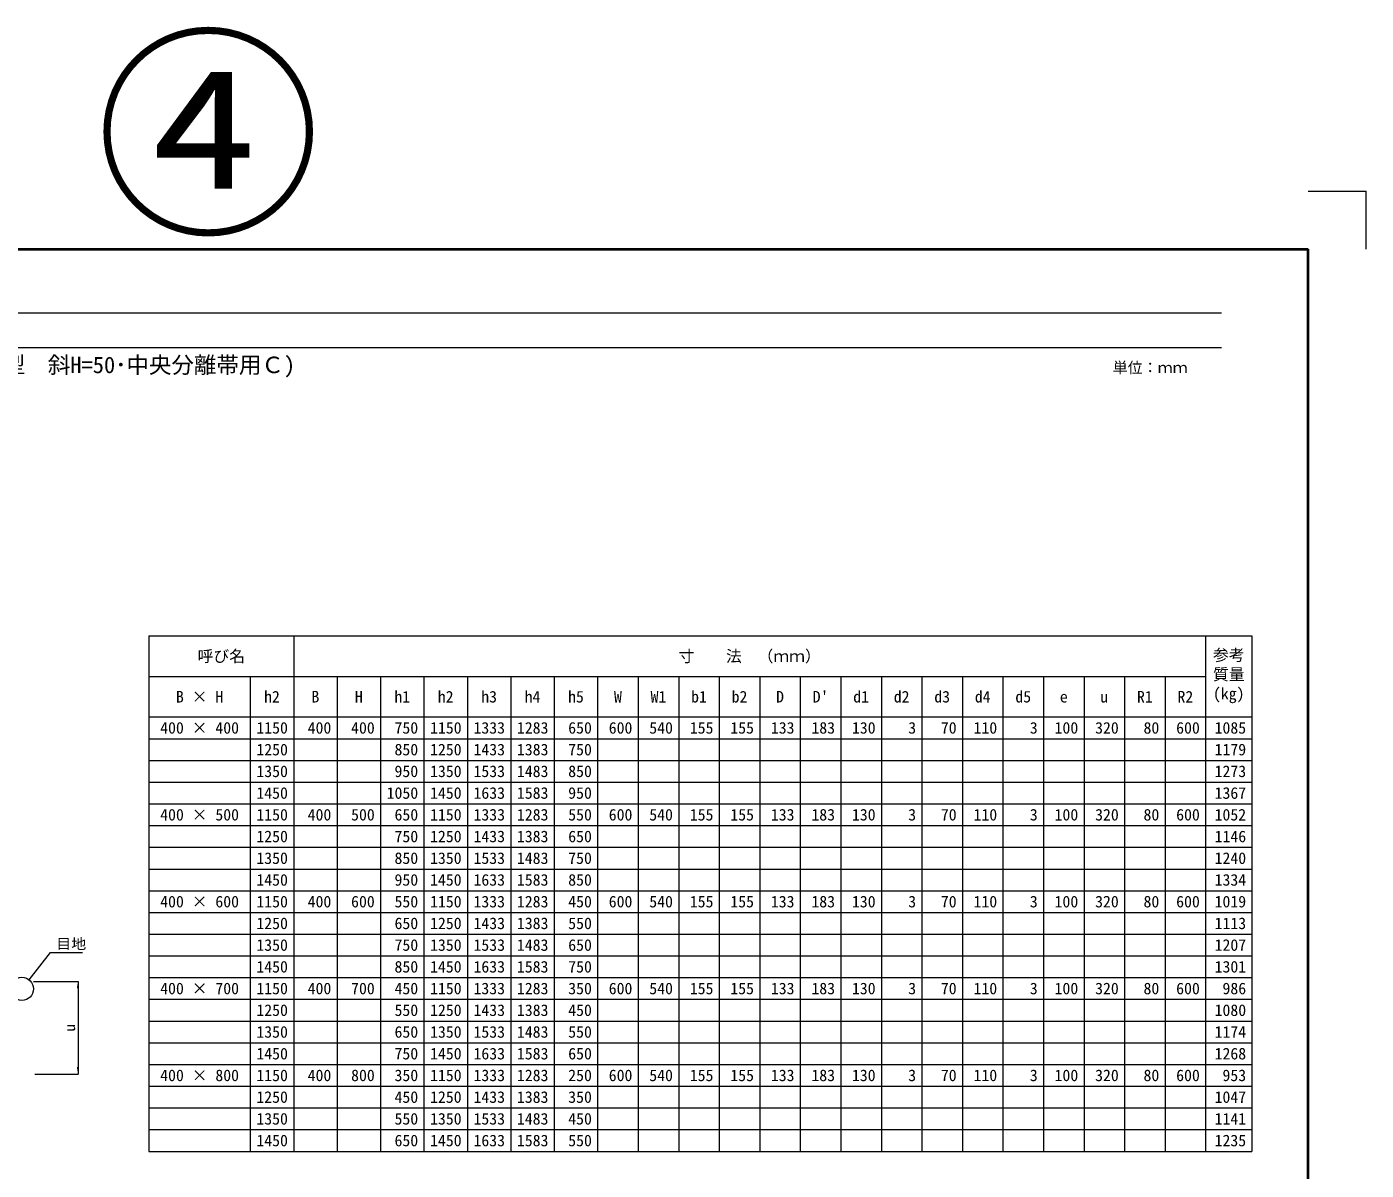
# Model space of a CAD drawing. Units: millimetres at full size, sheet at 1:20; details may follow other scales. Extents: x 64173 to 81200, y -133840 to -120349.
# Drawn here: x 76574 to 81200, y -131281 to -127333 of the extents above; entities that cross this region are included whole.
import ezdxf
from ezdxf.enums import TextEntityAlignment as Align

# ---------------------------------------------------------------- set-up
doc = ezdxf.new("R2010")
doc.units = ezdxf.units.MM
doc.header["$LTSCALE"] = 20
for name, color, linetype, lineweight in [('Defpoints_2', 8, 'Continuous', 0), ('図枠', 7, 'Continuous', 5), ('寸法線', 7, 'Continuous', 13), ('寸法表', 7, 'Continuous', 13), ('引出線', 4, 'Continuous', 13), ('補助線', 8, 'Continuous', 13)]:
    doc.layers.add(name, color=color, linetype=linetype, lineweight=lineweight)
doc.styles.add('ＭＳ ゴシック', font='')
doc.styles.add('ＭＳ 明朝', font='')
doc.styles.get('ＭＳ ゴシック').set_extended_font_data('MS Gothic')
doc.styles.get('ＭＳ 明朝').set_extended_font_data('MS Mincho')

# ---------------------------------------------------------------- blocks, each defined once
blk = doc.blocks.new('filled_arrow')
at = {"color": 0, "linetype": 'Continuous', "lineweight": -2}
blk.add_solid([(7.5, 1.25), (0, 0), (7.5, -1.25)], dxfattribs=at)

msp = doc.modelspace()

# ---------------------------------------------------------------- linework, layer by layer
at = {"layer": 'Defpoints_2', "color": 7, "lineweight": 13}
for p in [(81000.5, -127900.41), (81200.5, -128100.41)]:
    msp.add_line(p, (81200.5, -127900.41), dxfattribs=at)
at = {"layer": 'Defpoints_2'}
for p, q in [((76995.74, -129791.2), (77345.74, -129791.2)), ((77495.74, -129791.2), (77795.74, -129791.2)), ((78545.74, -129791.2), (80645.74, -129791.2)), ((76995.74, -129866.2), (77345.74, -129866.2)), ((77495.74, -129866.2), (77795.74, -129866.2)), ((78545.74, -129866.2), (80645.74, -129866.2)), ((76995.74, -129941.2), (77345.74, -129941.2)), ((77495.74, -129941.2), (77795.74, -129941.2)), ((78545.74, -129941.2), (80645.74, -129941.2)), ((76995.74, -130091.2), (77345.74, -130091.2)), ((77495.74, -130091.2), (77795.74, -130091.2)), ((78545.74, -130091.2), (80645.74, -130091.2)), ((76995.74, -130166.2), (77345.74, -130166.2)), ((77495.74, -130166.2), (77795.74, -130166.2)), ((78545.74, -130166.2), (80645.74, -130166.2)), ((76995.74, -130241.2), (77345.74, -130241.2)), ((77495.74, -130241.2), (77795.74, -130241.2)), ((78545.74, -130241.2), (80645.74, -130241.2)), ((76995.74, -130391.2), (77345.74, -130391.2)), ((77495.74, -130391.2), (77795.74, -130391.2)), ((78545.74, -130391.2), (80645.74, -130391.2)), ((76995.74, -130466.2), (77345.74, -130466.2)), ((77495.74, -130466.2), (77795.74, -130466.2)), ((78545.74, -130466.2), (80645.74, -130466.2)), ((76995.74, -130541.2), (77345.74, -130541.2)), ((77495.74, -130541.2), (77795.74, -130541.2)), ((78545.74, -130541.2), (80645.74, -130541.2)), ((76995.74, -130691.2), (77345.74, -130691.2)), ((77495.74, -130691.2), (77795.74, -130691.2)), ((78545.74, -130691.2), (80645.74, -130691.2)), ((76995.74, -130766.2), (77345.74, -130766.2)), ((77495.74, -130766.2), (77795.74, -130766.2)), ((78545.74, -130766.2), (80645.74, -130766.2)), ((76995.74, -130841.2), (77345.74, -130841.2)), ((77495.74, -130841.2), (77795.74, -130841.2)), ((78545.74, -130841.2), (80645.74, -130841.2)), ((76995.74, -130991.2), (77345.74, -130991.2)), ((77495.74, -130991.2), (77795.74, -130991.2)), ((78545.74, -130991.2), (80645.74, -130991.2)), ((76995.74, -131066.2), (77345.74, -131066.2)), ((77495.74, -131066.2), (77795.74, -131066.2)), ((78545.74, -131066.2), (80645.74, -131066.2)), ((76995.74, -131141.2), (77345.74, -131141.2)), ((77495.74, -131141.2), (77795.74, -131141.2)), ((78545.74, -131141.2), (80645.74, -131141.2))]:
    msp.add_line(p, q, dxfattribs=at)
at = {"layer": '図枠', "lineweight": 40}
for p in [(73200.5, -128100.41), (81000.5, -133640.41)]:
    msp.add_line(p, (81000.5, -128100.41), dxfattribs=at)
at = {"layer": '図枠', "lineweight": 13}
for p, q in [((73500.5, -128320.41), (80700.5, -128320.41)), ((73500.5, -128440.41), (80700.5, -128440.41))]:
    msp.add_line(p, q, dxfattribs=at)
at = {"layer": '寸法線'}
for p, q in [((76596.71, -130629.1), (76750.77, -130629.1)), ((76750.77, -130629.1), (76750.77, -130949.1)), ((76601.21, -130949.1), (76750.77, -130949.1))]:
    msp.add_line(p, q, dxfattribs=at)
at = {"layer": '寸法表'}
for p, q in [((76995.74, -129436.2), (80805.74, -129436.2)), ((76995.74, -129436.2), (76995.74, -131216.2)), ((77495.74, -129436.2), (77495.74, -131216.2)), ((80645.74, -129436.2), (80645.74, -131216.2)), ((80805.74, -129436.2), (80805.74, -131216.2)), ((76995.74, -129576.2), (80645.74, -129576.2)), ((77345.74, -129576.2), (77345.74, -131216.2)), ((77645.74, -129576.2), (77645.74, -131216.2)), ((77795.74, -129576.2), (77795.74, -131216.2)), ((77945.74, -129576.2), (77945.74, -131216.2)), ((78095.74, -129576.2), (78095.74, -131216.2)), ((78245.74, -129576.2), (78245.74, -131216.2)), ((78395.74, -129576.2), (78395.74, -131216.2)), ((78545.74, -129576.2), (78545.74, -131216.2)), ((78685.74, -129576.2), (78685.74, -131216.2)), ((78825.74, -129576.2), (78825.74, -131216.2)), ((78965.74, -129576.2), (78965.74, -131216.2)), ((79105.74, -129576.2), (79105.74, -131216.2)), ((79245.74, -129576.2), (79245.74, -131216.2)), ((79385.74, -129576.2), (79385.74, -131216.2)), ((79525.74, -129576.2), (79525.74, -131216.2)), ((79665.74, -129576.2), (79665.74, -131216.2)), ((79805.74, -129576.2), (79805.74, -131216.2)), ((79945.74, -129576.2), (79945.74, -131216.2)), ((80085.74, -129576.2), (80085.74, -131216.2)), ((80225.74, -129576.2), (80225.74, -131216.2)), ((80365.74, -129576.2), (80365.74, -131216.2)), ((80505.74, -129576.2), (80505.74, -131216.2)), ((76995.74, -129716.2), (80805.74, -129716.2)), ((77345.74, -129791.2), (77495.74, -129791.2)), ((77795.74, -129791.2), (78545.74, -129791.2)), ((80645.74, -129791.2), (80805.74, -129791.2)), ((77345.74, -129866.2), (77495.74, -129866.2)), ((77795.74, -129866.2), (78545.74, -129866.2)), ((80645.74, -129866.2), (80805.74, -129866.2)), ((77345.74, -129941.2), (77495.74, -129941.2)), ((77795.74, -129941.2), (78545.74, -129941.2)), ((80645.74, -129941.2), (80805.74, -129941.2)), ((76995.74, -130016.2), (80805.74, -130016.2)), ((77345.74, -130091.2), (77495.74, -130091.2)), ((77795.74, -130091.2), (78545.74, -130091.2)), ((80645.74, -130091.2), (80805.74, -130091.2)), ((77345.74, -130166.2), (77495.74, -130166.2)), ((77795.74, -130166.2), (78545.74, -130166.2)), ((80645.74, -130166.2), (80805.74, -130166.2)), ((77345.74, -130241.2), (77495.74, -130241.2)), ((77795.74, -130241.2), (78545.74, -130241.2)), ((80645.74, -130241.2), (80805.74, -130241.2)), ((76995.74, -130316.2), (80805.74, -130316.2)), ((77345.74, -130391.2), (77495.74, -130391.2)), ((77795.74, -130391.2), (78545.74, -130391.2)), ((80645.74, -130391.2), (80805.74, -130391.2)), ((77345.74, -130466.2), (77495.74, -130466.2)), ((77795.74, -130466.2), (78545.74, -130466.2)), ((80645.74, -130466.2), (80805.74, -130466.2)), ((77345.74, -130541.2), (77495.74, -130541.2)), ((77795.74, -130541.2), (78545.74, -130541.2)), ((80645.74, -130541.2), (80805.74, -130541.2)), ((76995.74, -130616.2), (80805.74, -130616.2)), ((77345.74, -130691.2), (77495.74, -130691.2)), ((77795.74, -130691.2), (78545.74, -130691.2)), ((80645.74, -130691.2), (80805.74, -130691.2)), ((77345.74, -130766.2), (77495.74, -130766.2)), ((77795.74, -130766.2), (78545.74, -130766.2)), ((80645.74, -130766.2), (80805.74, -130766.2)), ((77345.74, -130841.2), (77495.74, -130841.2)), ((77795.74, -130841.2), (78545.74, -130841.2)), ((80645.74, -130841.2), (80805.74, -130841.2)), ((76995.74, -130916.2), (80805.74, -130916.2)), ((77345.74, -130991.2), (77495.74, -130991.2)), ((77795.74, -130991.2), (78545.74, -130991.2)), ((80645.74, -130991.2), (80805.74, -130991.2)), ((77345.74, -131066.2), (77495.74, -131066.2)), ((77795.74, -131066.2), (78545.74, -131066.2)), ((80645.74, -131066.2), (80805.74, -131066.2)), ((77345.74, -131141.2), (77495.74, -131141.2)), ((77795.74, -131141.2), (78545.74, -131141.2)), ((80645.74, -131141.2), (80805.74, -131141.2)), ((76995.74, -131216.2), (80805.74, -131216.2))]:
    msp.add_line(p, q, dxfattribs=at)
at = {"layer": '引出線'}
msp.add_lwpolyline([(76581.52, -130623.73), (76655.73, -130529.91), (76766.65, -130529.91)], dxfattribs=at)
msp.add_circle((76556.71, -130655.1), 40, dxfattribs=at)

# ---------------------------------------------------------------- block references
at = {"layer": '寸法線', "xscale": 3.2, "yscale": 3.2}
for p, rotation in [((76750.77, -130629.1), 270), ((76750.77, -130949.1), 90)]:
    msp.add_blockref('filled_arrow', p, dxfattribs=dict(at, rotation=rotation))
at = {"layer": '引出線', "xscale": 0.133, "yscale": 0.133, "rotation": 51.7}
msp.add_blockref('filled_arrow', (76581.52, -130623.73), dxfattribs=at)

# ---------------------------------------------------------------- texts
at = {"layer": '図枠', "style": 'ＭＳ ゴシック'}
msp.add_text('（対応上部桝 セミフラットⅢ型・セミフラット乗り入れⅢ型 H=50･セミフラットＢⅢ型\u3000斜H=50･中央分離帯用Ｃ)', height=56.96, dxfattribs=at).set_placement((73500.5, -128500.41), align=Align.MIDDLE_LEFT)
msp.add_text('単位：ｍｍ', height=37.98, dxfattribs=at).set_placement((80454.23, -128509.74), align=Align.MIDDLE_CENTER)
at = {"layer": '寸法線', "style": 'ＭＳ 明朝', "width": 1.05}
msp.add_text('u', height=36.03, rotation=90, dxfattribs=at).set_placement((76722.77, -130789.1), align=Align.MIDDLE_CENTER)
at = {"layer": '寸法表', "style": 'ＭＳ 明朝'}
for s, p in [('呼び名', (77245.74, -129506.2)), ('寸\u3000\u3000法\u3000（ｍｍ）', (79070.74, -129506.2)), ('B × H', (77170.74, -129646.2)), ('h2', (77420.74, -129646.2)), ('B', (77570.74, -129646.2)), ('H', (77720.74, -129646.2)), ('h1', (77870.74, -129646.2)), ('h2', (78020.74, -129646.2)), ('h3', (78170.74, -129646.2)), ('h4', (78320.74, -129646.2)), ('h5', (78470.74, -129646.2)), ('W', (78615.74, -129646.2)), ('W1', (78755.74, -129646.2)), ('b1', (78895.74, -129646.2)), ('b2', (79035.74, -129646.2)), ('D', (79175.74, -129646.2)), ("D'", (79315.74, -129646.2)), ('d1', (79455.74, -129646.2)), ('d2', (79595.74, -129646.2)), ('d3', (79735.74, -129646.2)), ('d4', (79875.74, -129646.2)), ('d5', (80015.74, -129646.2)), ('e', (80155.74, -129646.2)), ('u', (80295.74, -129646.2)), ('R1', (80435.74, -129646.2)), ('R2', (80575.74, -129646.2)), ('400 × 400', (77170.74, -129753.7)), ('400 × 500', (77170.74, -130053.7)), ('400 × 600', (77170.74, -130353.7)), ('400 × 700', (77170.74, -130653.7)), ('400 × 800', (77170.74, -130953.7))]:
    msp.add_text(s, height=40.03, dxfattribs=at).set_placement(p, align=Align.MIDDLE_CENTER)
for s, p in [('参考', (80671.14, -129482.23)), ('質量', (80671.14, -129548.9)), ('(kg)', (80671.14, -129615.56))]:
    msp.add_text(s, height=40.03, dxfattribs=at).set_placement(p, align=Align.TOP_LEFT)
for s, p in [('1150', (77475.74, -129753.7)), ('400', (77625.74, -129753.7)), ('400', (77775.74, -129753.7)), ('750', (77925.74, -129753.7)), ('1150', (78075.74, -129753.7)), ('1333', (78225.74, -129753.7)), ('1283', (78375.74, -129753.7)), ('650', (78525.74, -129753.7)), ('600', (78665.74, -129753.7)), ('540', (78805.74, -129753.7)), ('155', (78945.74, -129753.7)), ('155', (79085.74, -129753.7)), ('133', (79225.74, -129753.7)), ('183', (79365.74, -129753.7)), ('130', (79505.74, -129753.7)), ('3', (79645.74, -129753.7)), ('70', (79785.74, -129753.7)), ('110', (79925.74, -129753.7)), ('3', (80065.74, -129753.7)), ('100', (80205.74, -129753.7)), ('320', (80345.74, -129753.7)), ('80', (80485.74, -129753.7)), ('600', (80625.74, -129753.7)), ('1085', (80785.74, -129753.7)), ('1250', (77475.74, -129828.7)), ('850', (77925.74, -129828.7)), ('1250', (78075.74, -129828.7)), ('1433', (78225.74, -129828.7)), ('1383', (78375.74, -129828.7)), ('750', (78525.74, -129828.7)), ('1179', (80785.74, -129828.7)), ('1350', (77475.74, -129903.7)), ('950', (77925.74, -129903.7)), ('1350', (78075.74, -129903.7)), ('1533', (78225.74, -129903.7)), ('1483', (78375.74, -129903.7)), ('850', (78525.74, -129903.7)), ('1273', (80785.74, -129903.7)), ('1450', (77475.74, -129978.7)), ('1050', (77925.74, -129978.7)), ('1450', (78075.74, -129978.7)), ('1633', (78225.74, -129978.7)), ('1583', (78375.74, -129978.7)), ('950', (78525.74, -129978.7)), ('1367', (80785.74, -129978.7)), ('1150', (77475.74, -130053.7)), ('400', (77625.74, -130053.7)), ('500', (77775.74, -130053.7)), ('650', (77925.74, -130053.7)), ('1150', (78075.74, -130053.7)), ('1333', (78225.74, -130053.7)), ('1283', (78375.74, -130053.7)), ('550', (78525.74, -130053.7)), ('600', (78665.74, -130053.7)), ('540', (78805.74, -130053.7)), ('155', (78945.74, -130053.7)), ('155', (79085.74, -130053.7)), ('133', (79225.74, -130053.7)), ('183', (79365.74, -130053.7)), ('130', (79505.74, -130053.7)), ('3', (79645.74, -130053.7)), ('70', (79785.74, -130053.7)), ('110', (79925.74, -130053.7)), ('3', (80065.74, -130053.7)), ('100', (80205.74, -130053.7)), ('320', (80345.74, -130053.7)), ('80', (80485.74, -130053.7)), ('600', (80625.74, -130053.7)), ('1052', (80785.74, -130053.7)), ('1250', (77475.74, -130128.7)), ('750', (77925.74, -130128.7)), ('1250', (78075.74, -130128.7)), ('1433', (78225.74, -130128.7)), ('1383', (78375.74, -130128.7)), ('650', (78525.74, -130128.7)), ('1146', (80785.74, -130128.7)), ('1350', (77475.74, -130203.7)), ('850', (77925.74, -130203.7)), ('1350', (78075.74, -130203.7)), ('1533', (78225.74, -130203.7)), ('1483', (78375.74, -130203.7)), ('750', (78525.74, -130203.7)), ('1240', (80785.74, -130203.7)), ('1450', (77475.74, -130278.7)), ('950', (77925.74, -130278.7)), ('1450', (78075.74, -130278.7)), ('1633', (78225.74, -130278.7)), ('1583', (78375.74, -130278.7)), ('850', (78525.74, -130278.7)), ('1334', (80785.74, -130278.7)), ('1283', (78375.74, -130353.7)), ('320', (80345.74, -130353.7)), ('1150', (77475.74, -130353.7)), ('400', (77625.74, -130353.7)), ('600', (77775.74, -130353.7)), ('550', (77925.74, -130353.7)), ('1150', (78075.74, -130353.7)), ('1333', (78225.74, -130353.7)), ('450', (78525.74, -130353.7)), ('600', (78665.74, -130353.7)), ('540', (78805.74, -130353.7)), ('155', (78945.74, -130353.7)), ('155', (79085.74, -130353.7)), ('133', (79225.74, -130353.7)), ('183', (79365.74, -130353.7)), ('130', (79505.74, -130353.7)), ('3', (79645.74, -130353.7)), ('70', (79785.74, -130353.7)), ('110', (79925.74, -130353.7)), ('3', (80065.74, -130353.7)), ('100', (80205.74, -130353.7)), ('80', (80485.74, -130353.7)), ('600', (80625.74, -130353.7)), ('1019', (80785.74, -130353.7)), ('1250', (77475.74, -130428.7)), ('650', (77925.74, -130428.7)), ('1250', (78075.74, -130428.7)), ('1433', (78225.74, -130428.7)), ('1383', (78375.74, -130428.7)), ('550', (78525.74, -130428.7)), ('1113', (80785.74, -130428.7)), ('1350', (77475.74, -130503.7)), ('750', (77925.74, -130503.7)), ('1350', (78075.74, -130503.7)), ('1533', (78225.74, -130503.7)), ('1483', (78375.74, -130503.7)), ('650', (78525.74, -130503.7)), ('1207', (80785.74, -130503.7)), ('1450', (77475.74, -130578.7)), ('850', (77925.74, -130578.7)), ('1450', (78075.74, -130578.7)), ('1633', (78225.74, -130578.7)), ('1583', (78375.74, -130578.7)), ('750', (78525.74, -130578.7)), ('1301', (80785.74, -130578.7)), ('1150', (77475.74, -130653.7)), ('400', (77625.74, -130653.7)), ('700', (77775.74, -130653.7)), ('450', (77925.74, -130653.7)), ('1150', (78075.74, -130653.7)), ('1333', (78225.74, -130653.7)), ('1283', (78375.74, -130653.7)), ('350', (78525.74, -130653.7)), ('600', (78665.74, -130653.7)), ('540', (78805.74, -130653.7)), ('155', (78945.74, -130653.7)), ('155', (79085.74, -130653.7)), ('133', (79225.74, -130653.7)), ('183', (79365.74, -130653.7)), ('130', (79505.74, -130653.7)), ('3', (79645.74, -130653.7)), ('70', (79785.74, -130653.7)), ('110', (79925.74, -130653.7)), ('3', (80065.74, -130653.7)), ('100', (80205.74, -130653.7)), ('320', (80345.74, -130653.7)), ('80', (80485.74, -130653.7)), ('600', (80625.74, -130653.7)), ('986', (80785.74, -130653.7)), ('1250', (77475.74, -130728.7)), ('550', (77925.74, -130728.7)), ('1250', (78075.74, -130728.7)), ('1433', (78225.74, -130728.7)), ('1383', (78375.74, -130728.7)), ('450', (78525.74, -130728.7)), ('1080', (80785.74, -130728.7)), ('1350', (77475.74, -130803.7)), ('650', (77925.74, -130803.7)), ('1350', (78075.74, -130803.7)), ('1533', (78225.74, -130803.7)), ('1483', (78375.74, -130803.7)), ('550', (78525.74, -130803.7)), ('1174', (80785.74, -130803.7)), ('1450', (77475.74, -130878.7)), ('750', (77925.74, -130878.7)), ('1450', (78075.74, -130878.7)), ('1633', (78225.74, -130878.7)), ('1583', (78375.74, -130878.7)), ('650', (78525.74, -130878.7)), ('1268', (80785.74, -130878.7)), ('1150', (77475.74, -130953.7)), ('400', (77625.74, -130953.7)), ('800', (77775.74, -130953.7)), ('350', (77925.74, -130953.7)), ('1150', (78075.74, -130953.7)), ('1333', (78225.74, -130953.7)), ('1283', (78375.74, -130953.7)), ('250', (78525.74, -130953.7)), ('600', (78665.74, -130953.7)), ('540', (78805.74, -130953.7)), ('155', (78945.74, -130953.7)), ('155', (79085.74, -130953.7)), ('133', (79225.74, -130953.7)), ('183', (79365.74, -130953.7)), ('130', (79505.74, -130953.7)), ('3', (79645.74, -130953.7)), ('70', (79785.74, -130953.7)), ('110', (79925.74, -130953.7)), ('3', (80065.74, -130953.7)), ('100', (80205.74, -130953.7)), ('320', (80345.74, -130953.7)), ('80', (80485.74, -130953.7)), ('600', (80625.74, -130953.7)), ('953', (80785.74, -130953.7)), ('1250', (77475.74, -131028.7)), ('450', (77925.74, -131028.7)), ('1250', (78075.74, -131028.7)), ('1433', (78225.74, -131028.7)), ('1383', (78375.74, -131028.7)), ('350', (78525.74, -131028.7)), ('1047', (80785.74, -131028.7)), ('1350', (77475.74, -131103.7)), ('550', (77925.74, -131103.7)), ('1350', (78075.74, -131103.7)), ('1533', (78225.74, -131103.7)), ('1483', (78375.74, -131103.7)), ('450', (78525.74, -131103.7)), ('1141', (80785.74, -131103.7)), ('1450', (77475.74, -131178.7)), ('650', (77925.74, -131178.7)), ('1450', (78075.74, -131178.7)), ('1633', (78225.74, -131178.7)), ('1583', (78375.74, -131178.7)), ('550', (78525.74, -131178.7)), ('1235', (80785.74, -131178.7))]:
    msp.add_text(s, height=40.03, dxfattribs=at).set_placement(p, align=Align.MIDDLE_RIGHT)
at = {"layer": '引出線', "style": 'ＭＳ 明朝', "width": 1.05}
msp.add_text('目地', height=36.03, dxfattribs=at).set_placement((76675.73, -130481.57), align=Align.TOP_LEFT)
at = {"layer": '補助線', "color": 2, "style": 'ＭＳ ゴシック'}
msp.add_text('④', height=569.6, dxfattribs=at).set_placement((77200.5, -127705.37), align=Align.MIDDLE_CENTER)

doc.saveas('drawing.dxf')
